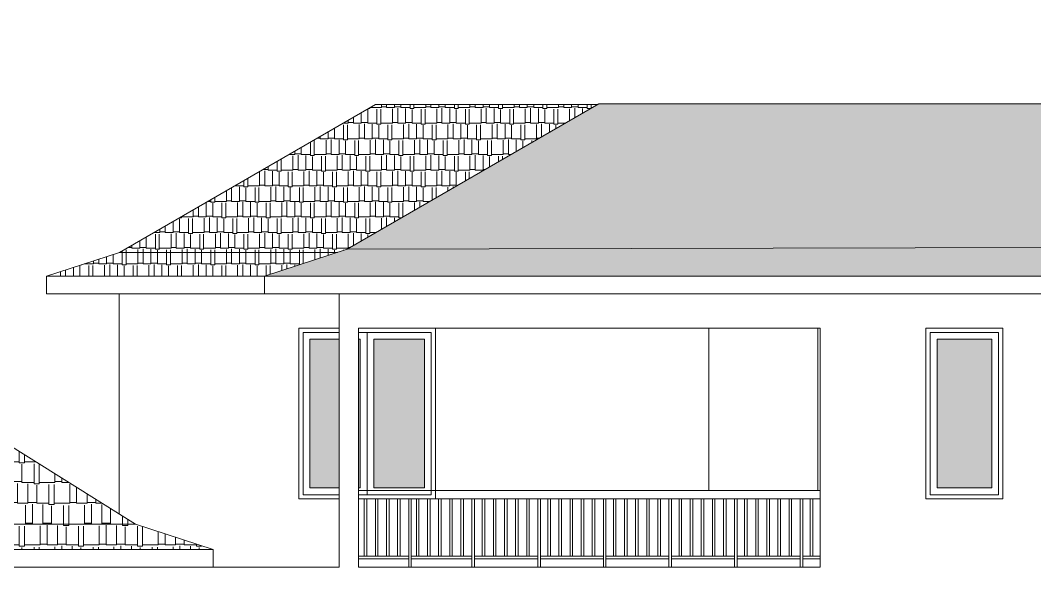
# Model space of a CAD drawing. Header units: metres. Extents: x -44 to 358, y -286 to 66.
# Drawn here: x 184.11 to 195.98, y 9.39 to 16 of the extents above; entities that cross this region are included whole.
import ezdxf

# ---------------------------------------------------------------- set-up
doc = ezdxf.new("R2010")
doc.units = ezdxf.units.M
doc.header["$LTSCALE"] = 0.3
doc.header["$PDMODE"] = 3
for name, color, linetype, lineweight in [('A-ROOF', 7, 'Continuous', 9), ('EL1', 150, 'Continuous', 13), ('EL2', 135, 'Continuous', 9), ('SE-3', 253, 'Continuous', 5)]:
    doc.layers.add(name, color=color, linetype=linetype, lineweight=lineweight)
doc.layers.add('DIMENSIONES', color=7, linetype='Continuous')
doc.layers.add('PUERTA', color=2, linetype='Continuous', plot=False)
doc.styles.add('ESC100-2mm', font='arial.ttf', dxfattribs={"height": 0.15})
doc.dimstyles.new('DIMS100', dxfattribs={"dimtxt": 0.15, "dimasz": 0.2, "dimexe": 0.1, "dimexo": 0.1, "dimgap": 0.05, "dimtad": 2, "dimzin": 4, "dimdsep": 46, "dimtxsty": 'ESC100-2mm', "dimblk": 'DOTSMALL', "dimcen": 0.1, "dimdle": 0.1, "dimclrd": 256, "dimclre": 256, "dimclrt": 1, "dimadec": 0, "dimazin": 0, "dimtfac": 1, "dimtix": 1, "dimtmove": 2, "dimatfit": 3, "dimfxl": 1, "dimtolj": 1, "dimtzin": 0, "dimlwd": -1, "dimarcsym": 0})
pattern_1 = [(0, (-85.7094, -28.18395), (0.51816, 0.24384), [0.12192, -0.1016, 0.14224, -0.06096, 0.18288, -0.08128]), (0, (-85.58747, -28.17379), (0.51816, 0.24384), [0.1016, -0.38608, 0.08128, -0.12192]), (0, (-85.34363, -28.19919), (0.51816, 0.24384), [0.06096, -0.62992]), (90, (-85.70939, -28.18395), (-0.17272, 0.24384), [0.23368, -0.74168]), (90, (-85.58747, -28.18395), (-0.17272, 0.24384), [0.2286, -0.74676]), (90, (-85.48587, -28.18395), (-0.17272, 0.24384), [0.21336, -0.762]), (90, (-85.34363, -28.19919), (-0.17272, 0.24384), [0.23368, -0.74168]), (90, (-85.28267, -28.19919), (-0.17272, 0.24384), [0.23368, -0.74168]), (90, (-85.09979, -28.18395), (-0.17272, 0.24384), [0.22352, -0.75184])]

# ---------------------------------------------------------------- blocks, each defined once
blk = doc.blocks.new('_DotSmall')
at = {"layer": 'PUERTA', "color": 0, "linetype": 'Continuous', "const_width": 0.5}
blk.add_lwpolyline([(-0.0625, 0, 1), (0.0625, 0, 1)], format="xyb", close=True, dxfattribs=at)
blk = doc.blocks.new('*D958')
at = {"layer": 'DEFPOINTS', "color": 0, "transparency": 16777216}
for p in [(188.649, 15.012), (171.912, 5.594), (172.573, 5.594)]:
    blk.add_point(p, dxfattribs=at)
at = {"layer": 'DIMENSIONES', "transparency": 16777216}
blk.add_line((171.912, 15.112), (171.912, 5.494), dxfattribs=at)
at = {"layer": 'DIMENSIONES', "lineweight": -2, "transparency": 16777216}
for p, q in [((172.012, 15.012), (171.912, 15.012)), ((172.012, 5.594), (171.912, 5.594))]:
    blk.add_line(p, q, dxfattribs=at)
at = {"layer": 'DIMENSIONES', "transparency": 16777216, "xscale": 0.2, "yscale": 0.2, "zscale": 0.2}
for p, rotation in [((171.912, 15.012), 90), ((171.912, 5.594), 270)]:
    blk.add_blockref('_DotSmall', p, dxfattribs=dict(at, rotation=rotation))
at = {"layer": 'DIMENSIONES', "color": 5, "transparency": 16777216, "insert": (171.785, 10.303), "char_height": 0.15, "attachment_point": 5, "rotation": 90, "style": 'ESC100-2mm'}
blk.add_mtext('\\A1;9.42', dxfattribs=at)
blk = doc.blocks.new('*D959')
at = {"layer": 'DEFPOINTS', "color": 0, "transparency": 16777216}
for p in [(186.736, 12.794), (172.229, 5.594), (172.573, 5.594)]:
    blk.add_point(p, dxfattribs=at)
at = {"layer": 'DIMENSIONES', "transparency": 16777216}
blk.add_line((172.229, 12.894), (172.229, 5.494), dxfattribs=at)
at = {"layer": 'DIMENSIONES', "lineweight": -2, "transparency": 16777216}
for p, q in [((172.329, 12.794), (172.229, 12.794)), ((172.329, 5.594), (172.229, 5.594))]:
    blk.add_line(p, q, dxfattribs=at)
at = {"layer": 'DIMENSIONES', "transparency": 16777216, "xscale": 0.2, "yscale": 0.2, "zscale": 0.2}
for p, rotation in [((172.229, 12.794), 90), ((172.229, 5.594), 270)]:
    blk.add_blockref('_DotSmall', p, dxfattribs=dict(at, rotation=rotation))
at = {"layer": 'DIMENSIONES', "color": 5, "transparency": 16777216, "insert": (172.103, 9.194), "char_height": 0.15, "attachment_point": 5, "rotation": 90, "style": 'ESC100-2mm'}
blk.add_mtext('\\A1;7.20', dxfattribs=at)

msp = doc.modelspace()

# ---------------------------------------------------------------- hatches: boundary and pattern name
at = {"true_color": 0xffffff, "transparency": 33554687}
h = msp.add_hatch(dxfattribs=at)
h.set_pattern_fill('ANGLE')
h.set_pattern_definition([(0, (-85.801, -28.184), (0, 6.985), [5.08, -1.905]), (90, (-85.801, -28.184), (-6.985, 4e-16), [5.08, -1.905])])
h.paths.add_polyline_path([(193.3771302, 10.4939341), (188.068746, 10.4939341), (188.068746, 10.3939341), (193.3771302, 10.3939341)])
at = {"layer": 'EL1'}
h = msp.add_hatch(dxfattribs=at)
h.set_pattern_fill('AR-RSHKE', color=256, scale=0.0008)
h.set_pattern_definition(pattern_1)
h.paths.add_polyline_path([(206.7367453, 15.9985129), (204.7275663, 15.9985129), (203.031246, 15.0191419), (190.881246, 15.0191419), (187.93522, 13.318253), (186.968746, 13.0042266), (212.418746, 13.0042266), (211.2848964, 13.3726366)])
at = {"layer": 'EL1', "transparency": 33554572}
h = msp.add_hatch(color=256, dxfattribs=at)
h.dxf.hatch_style = 1
h.set_gradient(color1=(202, 249, 252), color2=(229, 255, 255), tint=1, name='CYLINDER')
h.paths.add_polyline_path([(187.840947, 12.2639341), (187.499346, 12.2639341), (187.499346, 10.5239341), (187.840947, 10.5239341)])
h = msp.add_hatch(color=256, dxfattribs=at)
h.dxf.hatch_style = 1
h.set_gradient(color1=(202, 249, 252), color2=(229, 255, 255), tint=1, name='CYLINDER')
h.paths.add_polyline_path([(188.839346, 12.2639341), (188.249346, 12.2639341), (188.249346, 10.5239341), (188.839346, 10.5239341)])
h.paths.add_polyline_path([(188.068746, 12.2639341), (188.068746, 10.5239341), (188.089346, 10.5239341), (188.089346, 12.2639341)])
h = msp.add_hatch(color=256, dxfattribs=at)
h.dxf.hatch_style = 1
h.set_gradient(color1=(202, 249, 252), color2=(229, 255, 255), tint=1, name='CYLINDER')
h.paths.add_polyline_path([(194.8379953, 12.2639341), (195.4779957, 12.2639341), (195.4779957, 10.5239341), (194.8379953, 10.5239341)])
at = {"layer": 'EL1'}
h = msp.add_hatch(dxfattribs=at)
h.set_pattern_fill('AR-RSHKE', color=256, scale=0.0008)
h.set_pattern_definition(pattern_1)
h.paths.add_polyline_path([(182.263746, 12.0968606), (180.673746, 12.0968606), (177.4770807, 10.0993624), (185.4604113, 10.0993624)])
h.paths.add_polyline_path([(185.4604113, 10.0993624), (177.4770807, 10.0993624), (176.568746, 9.8042266), (186.368746, 9.8042266)])
at = {"layer": 'EL2', "linetype": 'Continuous'}
h = msp.add_hatch(dxfattribs=at)
h.set_pattern_fill('AR-RSHKE', color=256, scale=0.0006)
h.set_pattern_definition([(0, (-85.70939, -28.18395), (0.38862, 0.18288), [0.09144, -0.0762, 0.10668, -0.04572, 0.13716, -0.06096]), (0, (-85.61795, -28.17633), (0.38862, 0.18288), [0.0762, -0.28956, 0.06096, -0.09144]), (0, (-85.43507, -28.19538), (0.38862, 0.18288), [0.04572, -0.47244]), (90, (-85.70939, -28.18395), (-0.12954, 0.18288), [0.17526, -0.55626]), (90, (-85.61795, -28.18395), (-0.12954, 0.18288), [0.17145, -0.56007]), (90, (-85.54175, -28.18395), (-0.12954, 0.18288), [0.16002, -0.5715]), (90, (-85.43507, -28.19538), (-0.12954, 0.18288), [0.17526, -0.55626]), (90, (-85.38935, -28.19538), (-0.12954, 0.18288), [0.17526, -0.55626]), (90, (-85.25219, -28.18395), (-0.12954, 0.18288), [0.16764, -0.56388])])
h.paths.add_polyline_path([(187.93522, 13.318253), (190.868746, 15.011925), (188.268746, 15.011925), (185.2708617, 13.2810958), (184.418746, 13.0042266), (186.968746, 13.0042266)])

# ---------------------------------------------------------------- linework, layer by layer
at = {"layer": 'A-ROOF'}
msp.add_line((184.418746, 12.7939341), (184.418746, 13.0042266), dxfattribs=at)
at = {"layer": 'EL1'}
for p, q in [((187.93522, 13.318253), (190.881246, 15.0191419)), ((190.881246, 15.0191419), (203.031246, 15.0191419)), ((186.968746, 13.0042266), (187.93522, 13.318253)), ((187.93522, 13.318253), (211.2848964, 13.3726366)), ((186.968746, 13.0042266), (212.418746, 13.0042266)), ((186.968746, 12.7939341), (186.968746, 13.0042266)), ((212.418746, 12.7939341), (186.968746, 12.7939341)), ((187.840947, 12.7939341), (187.840947, 9.5939341)), ((188.068746, 12.3939341), (188.068746, 9.5939341)), ((188.068746, 12.3939341), (193.468746, 12.3939341)), ((193.468746, 12.3939341), (193.468746, 9.5939341)), ((195.5579957, 12.3439341), (195.5579957, 10.4439341)), ((185.4604113, 10.0993624), (182.263746, 12.0968606)), ((177.4770807, 10.0993624), (185.4604113, 10.0993624)), ((186.368746, 9.8042266), (185.4604113, 10.0993624)), ((176.568746, 9.8042266), (186.368746, 9.8042266)), ((186.368746, 9.5939341), (186.368746, 9.8042266)), ((186.368746, 9.5939341), (176.568746, 9.5939341)), ((187.840947, 9.5939341), (186.368746, 9.5939341)), ((193.468746, 9.5939341), (188.068746, 9.5939341))]:
    msp.add_line(p, q, dxfattribs=at)
for points in [[(195.6079957, 12.3939341), (194.7079953, 12.3939341), (194.7079953, 10.3939341), (195.6079957, 10.3939341)], [(195.5579957, 12.3439341), (194.7579953, 12.3439341), (194.7579953, 10.4439341), (195.5579957, 10.4439341)], [(194.8379953, 12.2639341), (195.4779957, 12.2639341), (195.4779957, 10.5239341), (194.8379953, 10.5239341)]]:
    msp.add_lwpolyline(points, close=True, dxfattribs=at)
at = {"layer": 'EL2'}
for p, q in [((188.268746, 15.011925), (185.2708617, 13.2810958)), ((188.268746, 15.011925), (190.868746, 15.011925)), ((185.2708617, 13.2810958), (184.418746, 13.0042266)), ((185.2708617, 13.2810958), (187.8208617, 13.2810958)), ((184.418746, 13.0042266), (186.968746, 13.0042266)), ((186.968746, 12.7939341), (184.418746, 12.7939341)), ((185.268746, 10.2191282), (185.268746, 12.7939341)), ((192.169346, 10.4939341), (192.169346, 12.3939341)), ((193.4443461, 12.3939341), (193.4443461, 10.4939341)), ((188.169346, 12.3439341), (188.169346, 10.4439341))]:
    msp.add_line(p, q, dxfattribs=at)
for points in [[(187.840947, 12.3939341), (187.369346, 12.3939341), (187.369346, 10.3939341), (187.840947, 10.3939341)], [(188.068746, 10.3939341), (188.969346, 10.3939341), (188.969346, 12.3939341), (188.068746, 12.3939341)], [(187.840947, 12.3439341), (187.419346, 12.3439341), (187.419346, 10.4439341), (187.840947, 10.4439341)], [(187.840947, 10.5239341), (187.499346, 10.5239341), (187.499346, 12.2639341), (187.840947, 12.2639341)], [(188.068746, 10.4439341), (188.919346, 10.4439341), (188.919346, 12.3439341), (188.068746, 12.3439341)], [(188.068746, 12.2639341), (188.089346, 12.2639341), (188.089346, 10.5239341), (188.068746, 10.5239341)]]:
    msp.add_lwpolyline(points, dxfattribs=at)
msp.add_lwpolyline([(188.839346, 12.2639341), (188.249346, 12.2639341), (188.249346, 10.5239341), (188.839346, 10.5239341)], close=True, dxfattribs=at)
at = {"layer": 'SE-3'}
for p, q in [((188.068746, 10.4939341), (193.468746, 10.4939341)), ((188.068746, 10.3939341), (193.468746, 10.3939341))]:
    msp.add_line(p, q, dxfattribs=at)
for points in [[(188.1659035, 10.3939341), (188.1359035, 10.3939341), (188.1359035, 9.7239341), (188.1659035, 9.7239341)], [(188.2959035, 10.3939341), (188.2659035, 10.3939341), (188.2659035, 9.7239341), (188.2959035, 9.7239341)], [(188.4259035, 10.3939341), (188.3959035, 10.3939341), (188.3959035, 9.7239341), (188.4259035, 9.7239341)], [(188.5559035, 10.3939341), (188.5259035, 10.3939341), (188.5259035, 9.7239341), (188.5559035, 9.7239341)], [(188.6859035, 10.3939341), (188.6559035, 10.3939341), (188.6559035, 9.5939341), (188.6859035, 9.5939341)], [(188.7759016, 10.3939341), (188.7459016, 10.3939341), (188.7459016, 9.7239341), (188.7759016, 9.7239341)], [(188.9059016, 10.3939341), (188.8759016, 10.3939341), (188.8759016, 9.7239341), (188.9059016, 9.7239341)], [(189.0359016, 10.3939341), (189.0059016, 10.3939341), (189.0059016, 9.7239341), (189.0359016, 9.7239341)], [(189.1659016, 10.3939341), (189.1359016, 10.3939341), (189.1359016, 9.7239341), (189.1659016, 9.7239341)], [(189.2959016, 10.3939341), (189.2659016, 10.3939341), (189.2659016, 9.7239341), (189.2959016, 9.7239341)], [(189.4259016, 10.3939341), (189.3959016, 10.3939341), (189.3959016, 9.5939341), (189.4259016, 9.5939341)], [(189.546246, 10.3939341), (189.516246, 10.3939341), (189.516246, 9.7239341), (189.546246, 9.7239341)], [(189.676246, 10.3939341), (189.646246, 10.3939341), (189.646246, 9.7239341), (189.676246, 9.7239341)], [(189.806246, 10.3939341), (189.776246, 10.3939341), (189.776246, 9.7239341), (189.806246, 9.7239341)], [(189.936246, 10.3939341), (189.906246, 10.3939341), (189.906246, 9.7239341), (189.936246, 9.7239341)], [(190.066246, 10.3939341), (190.036246, 10.3939341), (190.036246, 9.7239341), (190.066246, 9.7239341)], [(190.196246, 10.3939341), (190.166246, 10.3939341), (190.166246, 9.5939341), (190.196246, 9.5939341)], [(190.313746, 10.3939341), (190.283746, 10.3939341), (190.283746, 9.7239341), (190.313746, 9.7239341)], [(190.443746, 10.3939341), (190.413746, 10.3939341), (190.413746, 9.7239341), (190.443746, 9.7239341)], [(190.573746, 10.3939341), (190.543746, 10.3939341), (190.543746, 9.7239341), (190.573746, 9.7239341)], [(190.703746, 10.3939341), (190.673746, 10.3939341), (190.673746, 9.7239341), (190.703746, 9.7239341)], [(190.833746, 10.3939341), (190.803746, 10.3939341), (190.803746, 9.7239341), (190.833746, 9.7239341)], [(190.963746, 10.3939341), (190.933746, 10.3939341), (190.933746, 9.5939341), (190.963746, 9.5939341)], [(191.081246, 10.3939341), (191.051246, 10.3939341), (191.051246, 9.7239341), (191.081246, 9.7239341)], [(191.211246, 10.3939341), (191.181246, 10.3939341), (191.181246, 9.7239341), (191.211246, 9.7239341)], [(191.341246, 10.3939341), (191.311246, 10.3939341), (191.311246, 9.7239341), (191.341246, 9.7239341)], [(191.471246, 10.3939341), (191.441246, 10.3939341), (191.441246, 9.7239341), (191.471246, 9.7239341)], [(191.601246, 10.3939341), (191.571246, 10.3939341), (191.571246, 9.7239341), (191.601246, 9.7239341)], [(191.731246, 10.3939341), (191.701246, 10.3939341), (191.701246, 9.5939341), (191.731246, 9.5939341)], [(191.848746, 10.3939341), (191.818746, 10.3939341), (191.818746, 9.7239341), (191.848746, 9.7239341)], [(191.978746, 10.3939341), (191.948746, 10.3939341), (191.948746, 9.7239341), (191.978746, 9.7239341)], [(192.108746, 10.3939341), (192.078746, 10.3939341), (192.078746, 9.7239341), (192.108746, 9.7239341)], [(192.238746, 10.3939341), (192.208746, 10.3939341), (192.208746, 9.7239341), (192.238746, 9.7239341)], [(192.368746, 10.3939341), (192.338746, 10.3939341), (192.338746, 9.7239341), (192.368746, 9.7239341)], [(192.498746, 10.3939341), (192.468746, 10.3939341), (192.468746, 9.5939341), (192.498746, 9.5939341)], [(192.616246, 10.3939341), (192.586246, 10.3939341), (192.586246, 9.7239341), (192.616246, 9.7239341)], [(192.746246, 10.3939341), (192.716246, 10.3939341), (192.716246, 9.7239341), (192.746246, 9.7239341)], [(192.876246, 10.3939341), (192.846246, 10.3939341), (192.846246, 9.7239341), (192.876246, 9.7239341)], [(193.006246, 10.3939341), (192.976246, 10.3939341), (192.976246, 9.7239341), (193.006246, 9.7239341)], [(193.136246, 10.3939341), (193.106246, 10.3939341), (193.106246, 9.7239341), (193.136246, 9.7239341)], [(193.266246, 10.3939341), (193.236246, 10.3939341), (193.236246, 9.5939341), (193.266246, 9.5939341)], [(193.383746, 10.3939341), (193.353746, 10.3939341), (193.353746, 9.7239341), (193.383746, 9.7239341)], [(188.068746, 9.6939341), (188.068746, 9.7239341), (188.6559035, 9.7239341), (188.6559035, 9.6939341)], [(188.6859035, 9.6939341), (188.6859035, 9.7239341), (189.3959016, 9.7239341), (189.3959016, 9.6939341)], [(189.4259016, 9.6939341), (189.4259016, 9.7239341), (190.166246, 9.7239341), (190.166246, 9.6939341)], [(190.196246, 9.6939341), (190.196246, 9.7239341), (190.933746, 9.7239341), (190.933746, 9.6939341)], [(190.963746, 9.6939341), (190.963746, 9.7239341), (191.701246, 9.7239341), (191.701246, 9.6939341)], [(191.731246, 9.6939341), (191.731246, 9.7239341), (192.468746, 9.7239341), (192.468746, 9.6939341)], [(192.498746, 9.6939341), (192.498746, 9.7239341), (193.236246, 9.7239341), (193.236246, 9.6939341)]]:
    msp.add_lwpolyline(points, close=True, dxfattribs=at)
msp.add_lwpolyline([(193.468746, 9.6939341), (193.266246, 9.6939341), (193.266246, 9.7239341), (193.468746, 9.7239341)], dxfattribs=at)

# ---------------------------------------------------------------- dimensions: what is measured, and where the dimension line sits
at = {"layer": 'DIMENSIONES'}
for base, p1, picture, middle in [((171.9117567, 5.5939341), (188.6487444, 15.011925), '*D958', (171.7851708, 10.3029296)), ((172.2290983, 5.5939341), (186.7359364, 12.7939341), '*D959', (172.1025124, 9.1939341))]:
    dim = msp.add_linear_dim(base=base, p1=p1, p2=(172.5727488, 5.5939341), angle=90, dimstyle='DIMS100', override={"dimexe": 0, "dimclrt": 5, "dimfxl": 0.1, "dimfxlon": 1}, dxfattribs=at)
    dim.commit()
    dim.dimension.update_dxf_attribs({"geometry": picture, "text_midpoint": middle})

doc.saveas('drawing.dxf')
